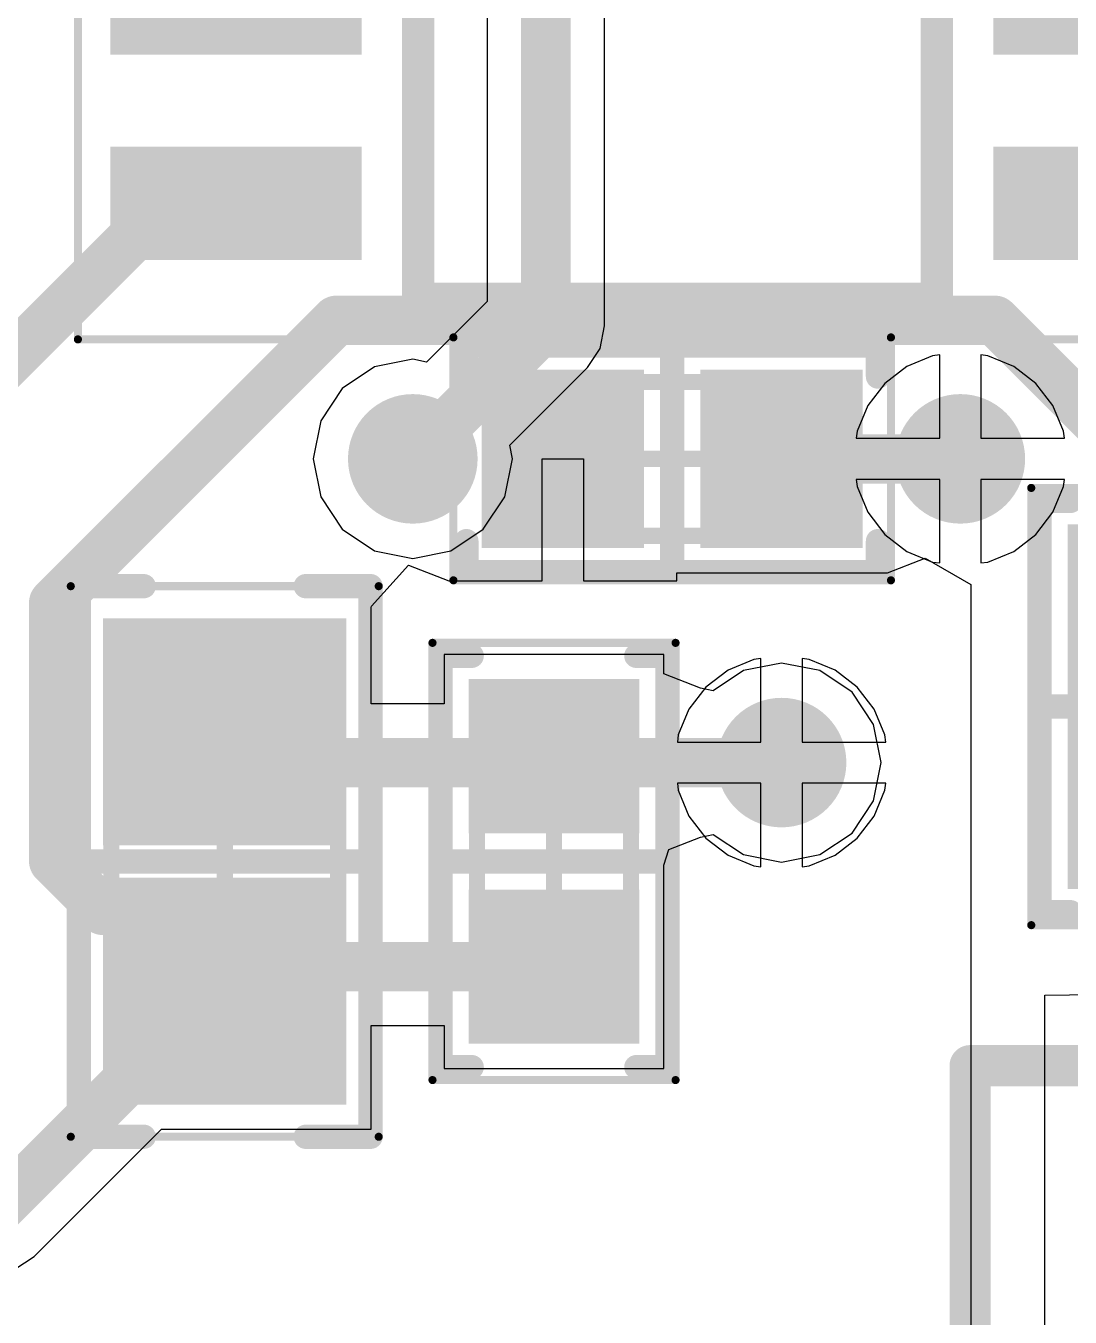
# Model space of a CAD drawing. Header units: millimetres. Extents: x 45 to 209, y 90 to 189.
# Drawn here: x 145.26 to 151.7, y 103.33 to 111.3 of the extents above; entities that cross this region are included whole.
import ezdxf

# ---------------------------------------------------------------- set-up
doc = ezdxf.new("R2010")
doc.units = ezdxf.units.MM
for name, color, linetype in [('BottomLayer', 5, 'Continuous'), ('Mechanical13', 56, 'Continuous'), ('Mechanical15', 56, 'Continuous'), ('MultiLayer', 9, 'Continuous'), ('TopLayer', 1, 'Continuous'), ('TopOverlay', 2, 'Continuous'), ('TopPaste', 8, 'Continuous'), ('TopSolder', 216, 'Continuous'), ('ViaHoleLayer', 16, 'Continuous')]:
    doc.layers.add(name, color=color, linetype=linetype)

# ---------------------------------------------------------------- blocks, each defined once
blk = doc.blocks.new('7EF2B92C_0FC9_4C85_B662_5CEC65BFCCC4_12')
at = {"layer": 'TopOverlay', "const_width": 0.254}
for points in [[(-3, 6), (8, 6)], [(8, 6), (8, -6)]]:
    blk.add_lwpolyline(points, dxfattribs=at)
at = {"layer": 'TopOverlay', "const_width": 0.127}
blk.add_lwpolyline([(7.9365, 6, 1), (8.0635, 6, 1)], format="xyb", close=True, dxfattribs=at)
blk.add_lwpolyline([(7.9365, 6, 1), (8.0635, 6, 1)], format="xyb", close=True, dxfattribs=at)
blk = doc.blocks.new('34355DA5_B1DA_47C2_A88A_ECF82120A4F7_14')
at = {"layer": 'Mechanical15', "const_width": 0.05}
for points in [[(-3.7, -4.65), (-3.7, 4.65)], [(-3.7, -4.65), (3.7, -4.65)]]:
    blk.add_lwpolyline(points, dxfattribs=at)
at = {"layer": 'Mechanical15', "const_width": 0.025}
blk.add_lwpolyline([(-3.7125, -4.65, 1), (-3.6875, -4.65, 1)], format="xyb", close=True, dxfattribs=at)
blk.add_lwpolyline([(-3.7125, -4.65, 1), (-3.6875, -4.65, 1)], format="xyb", close=True, dxfattribs=at)
at = {"layer": 'TopLayer'}
for points in [[(-2, -2.84), (-2, -2.24), (-3.45, -2.84), (-3.45, -2.24)], [(3.45, -2.84), (3.45, -2.24), (2, -2.84), (2, -2.24)], [(-2, -4.11), (-2, -3.51), (-3.45, -4.11), (-3.45, -3.51)], [(3.45, -4.11), (3.45, -3.51), (2, -4.11), (2, -3.51)]]:
    blk.add_solid(points, dxfattribs=at)
at = {"layer": 'TopOverlay', "const_width": 0.2}
for points in [[(-1.6, -4.4), (-1.6, 4.4)], [(1.6, -4.4), (1.6, 4.4)], [(-1.6, -4.4), (1.6, -4.4)]]:
    blk.add_lwpolyline(points, dxfattribs=at)
at = {"layer": 'TopOverlay', "const_width": 0.1}
for points in [[(-1.65, -4.4, 1), (-1.55, -4.4, 1)], [(-1.65, -4.4, 1), (-1.55, -4.4, 1)], [(1.55, -4.4, 1), (1.65, -4.4, 1)], [(1.55, -4.4, 1), (1.65, -4.4, 1)]]:
    blk.add_lwpolyline(points, format="xyb", close=True, dxfattribs=at)
at = {"layer": 'TopPaste'}
for points in [[(-2, -2.84), (-2, -2.24), (-3.45, -2.84), (-3.45, -2.24)], [(3.45, -2.84), (3.45, -2.24), (2, -2.84), (2, -2.24)], [(-2, -4.11), (-2, -3.51), (-3.45, -4.11), (-3.45, -3.51)], [(3.45, -4.11), (3.45, -3.51), (2, -4.11), (2, -3.51)]]:
    blk.add_solid(points, dxfattribs=at)
at = {"layer": 'TopSolder'}
for points in [[(-1.9492, -2.8908), (-1.9492, -2.1892), (-3.5008, -2.8908), (-3.5008, -2.1892)], [(3.5008, -2.8908), (3.5008, -2.1892), (1.9492, -2.8908), (1.9492, -2.1892)], [(-1.9492, -4.1608), (-1.9492, -3.4592), (-3.5008, -4.1608), (-3.5008, -3.4592)], [(3.5008, -4.1608), (3.5008, -3.4592), (1.9492, -4.1608), (1.9492, -3.4592)]]:
    blk.add_solid(points, dxfattribs=at)
blk = doc.blocks.new('RES_0603_1608_31')
at = {"layer": 'Mechanical13', "const_width": 0.1}
for points in [[(-0.875, -0.475), (-0.875, 0.475)], [(0.875, 0.475), (-0.875, 0.475)], [(0.875, -0.475), (0.875, 0.475)], [(0.875, -0.475), (-0.875, -0.475)]]:
    blk.add_lwpolyline(points, dxfattribs=at)
at = {"layer": 'Mechanical13', "const_width": 0.05}
for points in [[(-0.9, 0.475, 1), (-0.85, 0.475, 1)], [(-0.9, 0.475, 1), (-0.85, 0.475, 1)], [(0.85, 0.475, 1), (0.9, 0.475, 1)], [(0.85, 0.475, 1), (0.9, 0.475, 1)], [(-0.9, -0.475, 1), (-0.85, -0.475, 1)], [(-0.9, -0.475, 1), (-0.85, -0.475, 1)], [(0.85, -0.475, 1), (0.9, -0.475, 1)], [(0.85, -0.475, 1), (0.9, -0.475, 1)]]:
    blk.add_lwpolyline(points, format="xyb", close=True, dxfattribs=at)
at = {"layer": 'Mechanical15'}
for points, const_width in [([(-1.35, -0.75), (-1.35, 0.75)], 0.05), ([(1.35, 0.75), (-1.35, 0.75)], 0.05), ([(1.35, -0.75), (1.35, 0.75)], 0.05), ([(0, -0.475), (0, 0.475)], 0.1), ([(0.475, 0), (-0.475, 0)], 0.1), ([(1.35, -0.75), (-1.35, -0.75)], 0.05)]:
    blk.add_lwpolyline(points, dxfattribs=dict(at, const_width=const_width))
for points, const_width in [([(-1.3625, 0.75, 1), (-1.3375, 0.75, 1)], 0.025), ([(-1.3625, 0.75, 1), (-1.3375, 0.75, 1)], 0.025), ([(1.3375, 0.75, 1), (1.3625, 0.75, 1)], 0.025), ([(1.3375, 0.75, 1), (1.3625, 0.75, 1)], 0.025), ([(-0.025, 0.475, 1), (0.025, 0.475, 1)], 0.05), ([(-0.5, 0, 1), (-0.45, 0, 1)], 0.05), ([(0.45, 0, 1), (0.5, 0, 1)], 0.05), ([(-0.025, -0.475, 1), (0.025, -0.475, 1)], 0.05), ([(-1.3625, -0.75, 1), (-1.3375, -0.75, 1)], 0.025), ([(-1.3625, -0.75, 1), (-1.3375, -0.75, 1)], 0.025), ([(1.3375, -0.75, 1), (1.3625, -0.75, 1)], 0.025), ([(1.3375, -0.75, 1), (1.3625, -0.75, 1)], 0.025)]:
    blk.add_lwpolyline(points, format="xyb", close=True, dxfattribs=dict(at, const_width=const_width))
at = {"layer": 'TopLayer'}
for points in [[(-0.225, -0.475), (-0.225, 0.475), (-1.075, -0.475), (-1.075, 0.475)], [(1.075, -0.475), (1.075, 0.475), (0.225, -0.475), (0.225, 0.475)]]:
    blk.add_solid(points, dxfattribs=at)
at = {"layer": 'TopOverlay', "const_width": 0.15}
for points in [[(-1.27, 0.508), (-1.27, 0.7)], [(1.27, 0.7), (-1.27, 0.7)], [(0, -0.7), (0, 0.7)], [(1.27, 0.508), (1.27, 0.7)], [(-1.27, -0.7), (-1.27, -0.508)], [(1.27, -0.7), (1.27, -0.508)], [(1.27, -0.7), (-1.27, -0.7)]]:
    blk.add_lwpolyline(points, dxfattribs=at)
at = {"layer": 'TopOverlay', "const_width": 0.075}
for points in [[(-1.3075, 0.7, 1), (-1.2325, 0.7, 1)], [(-1.3075, 0.7, 1), (-1.2325, 0.7, 1)], [(-0.0375, 0.7, 1), (0.0375, 0.7, 1)], [(1.2325, 0.7, 1), (1.3075, 0.7, 1)], [(1.2325, 0.7, 1), (1.3075, 0.7, 1)], [(-1.3075, 0.508, 1), (-1.2325, 0.508, 1)], [(1.2325, 0.508, 1), (1.3075, 0.508, 1)], [(-1.3075, -0.508, 1), (-1.2325, -0.508, 1)], [(1.2325, -0.508, 1), (1.3075, -0.508, 1)], [(-1.3075, -0.7, 1), (-1.2325, -0.7, 1)], [(-1.3075, -0.7, 1), (-1.2325, -0.7, 1)], [(-0.0375, -0.7, 1), (0.0375, -0.7, 1)], [(1.2325, -0.7, 1), (1.3075, -0.7, 1)], [(1.2325, -0.7, 1), (1.3075, -0.7, 1)]]:
    blk.add_lwpolyline(points, format="xyb", close=True, dxfattribs=at)
at = {"layer": 'TopPaste'}
for points in [[(-0.225, -0.475), (-0.225, 0.475), (-1.075, -0.475), (-1.075, 0.475)], [(1.075, -0.475), (1.075, 0.475), (0.225, -0.475), (0.225, 0.475)]]:
    blk.add_solid(points, dxfattribs=at)
at = {"layer": 'TopSolder'}
for points in [[(-0.1742, -0.5258), (-0.1742, 0.5258), (-1.1258, -0.5258), (-1.1258, 0.5258)], [(1.1258, -0.5258), (1.1258, 0.5258), (0.1742, -0.5258), (0.1742, 0.5258)]]:
    blk.add_solid(points, dxfattribs=at)
blk = doc.blocks.new('RES_0603_1608_32')
at = {"layer": 'Mechanical13', "const_width": 0.1}
for points in [[(-0.875, 0.475), (-0.875, -0.475)], [(-0.875, 0.475), (0.875, 0.475)], [(0.875, 0.475), (0.875, -0.475)], [(-0.875, -0.475), (0.875, -0.475)]]:
    blk.add_lwpolyline(points, dxfattribs=at)
at = {"layer": 'Mechanical13', "const_width": 0.05}
for points in [[(-0.9, 0.475, 1), (-0.85, 0.475, 1)], [(-0.9, 0.475, 1), (-0.85, 0.475, 1)], [(0.85, 0.475, 1), (0.9, 0.475, 1)], [(0.85, 0.475, 1), (0.9, 0.475, 1)], [(-0.9, -0.475, 1), (-0.85, -0.475, 1)], [(-0.9, -0.475, 1), (-0.85, -0.475, 1)], [(0.85, -0.475, 1), (0.9, -0.475, 1)], [(0.85, -0.475, 1), (0.9, -0.475, 1)]]:
    blk.add_lwpolyline(points, format="xyb", close=True, dxfattribs=at)
at = {"layer": 'Mechanical15'}
for points, const_width in [([(-1.35, 0.75), (-1.35, -0.75)], 0.05), ([(-1.35, 0.75), (1.35, 0.75)], 0.05), ([(1.35, 0.75), (1.35, -0.75)], 0.05), ([(0, 0.475), (0, -0.475)], 0.1), ([(-0.475, 0), (0.475, 0)], 0.1), ([(-1.35, -0.75), (1.35, -0.75)], 0.05)]:
    blk.add_lwpolyline(points, dxfattribs=dict(at, const_width=const_width))
for points, const_width in [([(-1.3625, 0.75, 1), (-1.3375, 0.75, 1)], 0.025), ([(-1.3625, 0.75, 1), (-1.3375, 0.75, 1)], 0.025), ([(1.3375, 0.75, 1), (1.3625, 0.75, 1)], 0.025), ([(1.3375, 0.75, 1), (1.3625, 0.75, 1)], 0.025), ([(-0.025, 0.475, 1), (0.025, 0.475, 1)], 0.05), ([(-0.5, 0, 1), (-0.45, 0, 1)], 0.05), ([(0.45, 0, 1), (0.5, 0, 1)], 0.05), ([(-0.025, -0.475, 1), (0.025, -0.475, 1)], 0.05), ([(-1.3625, -0.75, 1), (-1.3375, -0.75, 1)], 0.025), ([(-1.3625, -0.75, 1), (-1.3375, -0.75, 1)], 0.025), ([(1.3375, -0.75, 1), (1.3625, -0.75, 1)], 0.025), ([(1.3375, -0.75, 1), (1.3625, -0.75, 1)], 0.025)]:
    blk.add_lwpolyline(points, format="xyb", close=True, dxfattribs=dict(at, const_width=const_width))
at = {"layer": 'TopLayer'}
for points in [[(-0.225, -0.475), (-0.225, 0.475), (-1.075, -0.475), (-1.075, 0.475)], [(1.075, -0.475), (1.075, 0.475), (0.225, -0.475), (0.225, 0.475)]]:
    blk.add_solid(points, dxfattribs=at)
at = {"layer": 'TopOverlay', "const_width": 0.15}
for points in [[(-1.27, 0.7), (-1.27, 0.508)], [(-1.27, 0.7), (1.27, 0.7)], [(0, 0.7), (0, -0.7)], [(1.27, 0.7), (1.27, 0.508)], [(-1.27, -0.508), (-1.27, -0.7)], [(1.27, -0.508), (1.27, -0.7)], [(-1.27, -0.7), (1.27, -0.7)]]:
    blk.add_lwpolyline(points, dxfattribs=at)
at = {"layer": 'TopOverlay', "const_width": 0.075}
for points in [[(-1.3075, 0.7, 1), (-1.2325, 0.7, 1)], [(-1.3075, 0.7, 1), (-1.2325, 0.7, 1)], [(-0.0375, 0.7, 1), (0.0375, 0.7, 1)], [(1.2325, 0.7, 1), (1.3075, 0.7, 1)], [(1.2325, 0.7, 1), (1.3075, 0.7, 1)], [(-1.3075, 0.508, 1), (-1.2325, 0.508, 1)], [(1.2325, 0.508, 1), (1.3075, 0.508, 1)], [(-1.3075, -0.508, 1), (-1.2325, -0.508, 1)], [(1.2325, -0.508, 1), (1.3075, -0.508, 1)], [(-1.3075, -0.7, 1), (-1.2325, -0.7, 1)], [(-1.3075, -0.7, 1), (-1.2325, -0.7, 1)], [(-0.0375, -0.7, 1), (0.0375, -0.7, 1)], [(1.2325, -0.7, 1), (1.3075, -0.7, 1)], [(1.2325, -0.7, 1), (1.3075, -0.7, 1)]]:
    blk.add_lwpolyline(points, format="xyb", close=True, dxfattribs=at)
at = {"layer": 'TopPaste'}
for points in [[(-0.225, -0.475), (-0.225, 0.475), (-1.075, -0.475), (-1.075, 0.475)], [(1.075, -0.475), (1.075, 0.475), (0.225, -0.475), (0.225, 0.475)]]:
    blk.add_solid(points, dxfattribs=at)
at = {"layer": 'TopSolder'}
for points in [[(-0.1742, -0.5258), (-0.1742, 0.5258), (-1.1258, -0.5258), (-1.1258, 0.5258)], [(1.1258, -0.5258), (1.1258, 0.5258), (0.1742, -0.5258), (0.1742, 0.5258)]]:
    blk.add_solid(points, dxfattribs=at)
blk = doc.blocks.new('CAP_0805_2012_89')
at = {"layer": 'Mechanical13', "const_width": 0.1}
for points in [[(-1.1, 0.7), (-1.1, -0.7)], [(-1.1, 0.7), (1.1, 0.7)], [(1.1, 0.7), (1.1, -0.7)], [(-1.1, -0.7), (1.1, -0.7)]]:
    blk.add_lwpolyline(points, dxfattribs=at)
at = {"layer": 'Mechanical13', "const_width": 0.05}
for points in [[(-1.125, 0.7, 1), (-1.075, 0.7, 1)], [(-1.125, 0.7, 1), (-1.075, 0.7, 1)], [(1.075, 0.7, 1), (1.125, 0.7, 1)], [(1.075, 0.7, 1), (1.125, 0.7, 1)], [(-1.125, -0.7, 1), (-1.075, -0.7, 1)], [(-1.125, -0.7, 1), (-1.075, -0.7, 1)], [(1.075, -0.7, 1), (1.125, -0.7, 1)], [(1.075, -0.7, 1), (1.125, -0.7, 1)]]:
    blk.add_lwpolyline(points, format="xyb", close=True, dxfattribs=at)
at = {"layer": 'Mechanical15'}
for points, const_width in [([(-1.7, 0.95), (-1.7, -0.95)], 0.05), ([(-1.7, 0.95), (1.7, 0.95)], 0.05), ([(1.7, 0.95), (1.7, -0.95)], 0.05), ([(0, 0.5), (0, -0.5)], 0.1), ([(-0.5, 0), (0.5, 0)], 0.1), ([(-1.7, -0.95), (1.7, -0.95)], 0.05)]:
    blk.add_lwpolyline(points, dxfattribs=dict(at, const_width=const_width))
for points, const_width in [([(-1.7125, 0.95, 1), (-1.6875, 0.95, 1)], 0.025), ([(-1.7125, 0.95, 1), (-1.6875, 0.95, 1)], 0.025), ([(1.6875, 0.95, 1), (1.7125, 0.95, 1)], 0.025), ([(1.6875, 0.95, 1), (1.7125, 0.95, 1)], 0.025), ([(-0.025, 0.5, 1), (0.025, 0.5, 1)], 0.05), ([(-0.525, 0, 1), (-0.475, 0, 1)], 0.05), ([(0.475, 0, 1), (0.525, 0, 1)], 0.05), ([(-0.025, -0.5, 1), (0.025, -0.5, 1)], 0.05), ([(-1.7125, -0.95, 1), (-1.6875, -0.95, 1)], 0.025), ([(-1.7125, -0.95, 1), (-1.6875, -0.95, 1)], 0.025), ([(1.6875, -0.95, 1), (1.7125, -0.95, 1)], 0.025), ([(1.6875, -0.95, 1), (1.7125, -0.95, 1)], 0.025)]:
    blk.add_lwpolyline(points, format="xyb", close=True, dxfattribs=dict(at, const_width=const_width))
at = {"layer": 'TopLayer'}
for points in [[(-0.15, -0.7), (-0.15, 0.7), (-1.45, -0.7), (-1.45, 0.7)], [(1.45, -0.7), (1.45, 0.7), (0.15, -0.7), (0.15, 0.7)]]:
    blk.add_solid(points, dxfattribs=at)
at = {"layer": 'TopOverlay', "const_width": 0.15}
for points in [[(-1.7, 0.9), (1.7, 0.9)], [(-1.7, 0.9), (-1.7, 0.5)], [(0, 0.9), (0, -0.9)], [(1.7, 0.9), (1.7, 0.5)], [(-1.7, -0.5), (-1.7, -0.9)], [(1.7, -0.5), (1.7, -0.9)], [(-1.7, -0.9), (1.7, -0.9)]]:
    blk.add_lwpolyline(points, dxfattribs=at)
at = {"layer": 'TopOverlay', "const_width": 0.075}
for points in [[(-1.7375, 0.9, 1), (-1.6625, 0.9, 1)], [(-1.7375, 0.9, 1), (-1.6625, 0.9, 1)], [(-0.0375, 0.9, 1), (0.0375, 0.9, 1)], [(1.6625, 0.9, 1), (1.7375, 0.9, 1)], [(1.6625, 0.9, 1), (1.7375, 0.9, 1)], [(-1.7375, 0.5, 1), (-1.6625, 0.5, 1)], [(1.6625, 0.5, 1), (1.7375, 0.5, 1)], [(-1.7375, -0.5, 1), (-1.6625, -0.5, 1)], [(1.6625, -0.5, 1), (1.7375, -0.5, 1)], [(-1.7375, -0.9, 1), (-1.6625, -0.9, 1)], [(-1.7375, -0.9, 1), (-1.6625, -0.9, 1)], [(-0.0375, -0.9, 1), (0.0375, -0.9, 1)], [(1.6625, -0.9, 1), (1.7375, -0.9, 1)], [(1.6625, -0.9, 1), (1.7375, -0.9, 1)]]:
    blk.add_lwpolyline(points, format="xyb", close=True, dxfattribs=at)
at = {"layer": 'TopPaste'}
for points in [[(-0.15, -0.7), (-0.15, 0.7), (-1.45, -0.7), (-1.45, 0.7)], [(1.45, -0.7), (1.45, 0.7), (0.15, -0.7), (0.15, 0.7)]]:
    blk.add_solid(points, dxfattribs=at)
at = {"layer": 'TopSolder'}
for points in [[(-0.0992, -0.7508), (-0.0992, 0.7508), (-1.5008, -0.7508), (-1.5008, 0.7508)], [(1.5008, -0.7508), (1.5008, 0.7508), (0.0992, -0.7508), (0.0992, 0.7508)]]:
    blk.add_solid(points, dxfattribs=at)
blk = doc.blocks.new('CAP_0603_1608_104')
at = {"layer": 'Mechanical13', "const_width": 0.1}
for points in [[(-0.875, 0.475), (-0.875, -0.475)], [(0.875, 0.475), (-0.875, 0.475)], [(0.875, 0.475), (0.875, -0.475)], [(0.875, -0.475), (-0.875, -0.475)]]:
    blk.add_lwpolyline(points, dxfattribs=at)
at = {"layer": 'Mechanical13', "const_width": 0.05}
for points in [[(-0.9, 0.475, 1), (-0.85, 0.475, 1)], [(-0.9, 0.475, 1), (-0.85, 0.475, 1)], [(0.85, 0.475, 1), (0.9, 0.475, 1)], [(0.85, 0.475, 1), (0.9, 0.475, 1)], [(-0.9, -0.475, 1), (-0.85, -0.475, 1)], [(-0.9, -0.475, 1), (-0.85, -0.475, 1)], [(0.85, -0.475, 1), (0.9, -0.475, 1)], [(0.85, -0.475, 1), (0.9, -0.475, 1)]]:
    blk.add_lwpolyline(points, format="xyb", close=True, dxfattribs=at)
at = {"layer": 'Mechanical15'}
for points, const_width in [([(-1.35, 0.75), (-1.35, -0.75)], 0.05), ([(1.35, 0.75), (-1.35, 0.75)], 0.05), ([(1.35, 0.75), (1.35, -0.75)], 0.05), ([(0, 0.475), (0, -0.475)], 0.1), ([(0.475, 0), (-0.475, 0)], 0.1), ([(1.35, -0.75), (-1.35, -0.75)], 0.05)]:
    blk.add_lwpolyline(points, dxfattribs=dict(at, const_width=const_width))
for points, const_width in [([(-1.3625, 0.75, 1), (-1.3375, 0.75, 1)], 0.025), ([(-1.3625, 0.75, 1), (-1.3375, 0.75, 1)], 0.025), ([(1.3375, 0.75, 1), (1.3625, 0.75, 1)], 0.025), ([(1.3375, 0.75, 1), (1.3625, 0.75, 1)], 0.025), ([(-0.025, 0.475, 1), (0.025, 0.475, 1)], 0.05), ([(-0.5, 0, 1), (-0.45, 0, 1)], 0.05), ([(0.45, 0, 1), (0.5, 0, 1)], 0.05), ([(-0.025, -0.475, 1), (0.025, -0.475, 1)], 0.05), ([(-1.3625, -0.75, 1), (-1.3375, -0.75, 1)], 0.025), ([(-1.3625, -0.75, 1), (-1.3375, -0.75, 1)], 0.025), ([(1.3375, -0.75, 1), (1.3625, -0.75, 1)], 0.025), ([(1.3375, -0.75, 1), (1.3625, -0.75, 1)], 0.025)]:
    blk.add_lwpolyline(points, format="xyb", close=True, dxfattribs=dict(at, const_width=const_width))
at = {"layer": 'TopLayer'}
for points in [[(-0.225, -0.5), (-0.225, 0.5), (-1.125, -0.5), (-1.125, 0.5)], [(1.125, -0.5), (1.125, 0.5), (0.225, -0.5), (0.225, 0.5)]]:
    blk.add_solid(points, dxfattribs=at)
at = {"layer": 'TopOverlay', "const_width": 0.15}
for points in [[(1.27, 0.7), (-1.27, 0.7)], [(-1.27, 0.7), (-1.27, 0.508)], [(0, 0.7), (0, -0.7)], [(1.27, 0.7), (1.27, 0.508)], [(-1.27, -0.508), (-1.27, -0.7)], [(1.27, -0.508), (1.27, -0.7)], [(1.27, -0.7), (-1.27, -0.7)]]:
    blk.add_lwpolyline(points, dxfattribs=at)
at = {"layer": 'TopOverlay', "const_width": 0.075}
for points in [[(-1.3075, 0.7, 1), (-1.2325, 0.7, 1)], [(-1.3075, 0.7, 1), (-1.2325, 0.7, 1)], [(-0.0375, 0.7, 1), (0.0375, 0.7, 1)], [(1.2325, 0.7, 1), (1.3075, 0.7, 1)], [(1.2325, 0.7, 1), (1.3075, 0.7, 1)], [(-1.3075, 0.508, 1), (-1.2325, 0.508, 1)], [(1.2325, 0.508, 1), (1.3075, 0.508, 1)], [(-1.3075, -0.508, 1), (-1.2325, -0.508, 1)], [(1.2325, -0.508, 1), (1.3075, -0.508, 1)], [(-1.3075, -0.7, 1), (-1.2325, -0.7, 1)], [(-1.3075, -0.7, 1), (-1.2325, -0.7, 1)], [(-0.0375, -0.7, 1), (0.0375, -0.7, 1)], [(1.2325, -0.7, 1), (1.3075, -0.7, 1)], [(1.2325, -0.7, 1), (1.3075, -0.7, 1)]]:
    blk.add_lwpolyline(points, format="xyb", close=True, dxfattribs=at)
at = {"layer": 'TopPaste'}
for points in [[(-0.225, -0.5), (-0.225, 0.5), (-1.125, -0.5), (-1.125, 0.5)], [(1.125, -0.5), (1.125, 0.5), (0.225, -0.5), (0.225, 0.5)]]:
    blk.add_solid(points, dxfattribs=at)
at = {"layer": 'TopSolder'}
for points in [[(-0.1742, -0.5508), (-0.1742, 0.5508), (-1.1758, -0.5508), (-1.1758, 0.5508)], [(1.1758, -0.5508), (1.1758, 0.5508), (0.1742, -0.5508), (0.1742, 0.5508)]]:
    blk.add_solid(points, dxfattribs=at)

msp = doc.modelspace()

# ---------------------------------------------------------------- linework, layer by layer
at = {"layer": 'BottomLayer'}
for p, q in [((148.1065, 113.5317), (148.1065, 109.5982)), ((148.8317, 109.448), (148.8317, 113.5317)), ((148.1065, 109.5982), (147.7335, 109.2251)), ((148.8041, 109.3093), (148.8317, 109.448)), ((148.8317, 109.448), (148.8317, 109.448)), ((148.7255, 109.1916), (148.8041, 109.3093)), ((150.8561, 109.2643), (150.697, 109.1984)), ((150.8998, 109.27), (150.8561, 109.2643)), ((150.8998, 108.7541), (150.8998, 109.27)), ((151.1976, 109.2643), (151.1538, 109.27)), ((151.1538, 109.27), (151.1538, 108.7541)), ((151.3567, 109.1984), (151.1976, 109.2643)), ((147.4128, 109.1953), (147.2133, 109.062)), ((147.6482, 109.2421), (147.4128, 109.1953)), ((147.7335, 109.2251), (147.6482, 109.2421)), ((148.2462, 108.7124), (148.7255, 109.1916)), ((148.7255, 109.1916), (148.7255, 109.1916)), ((150.697, 109.1984), (150.5604, 109.0935)), ((151.4933, 109.0935), (151.3567, 109.1984)), ((150.5604, 109.0935), (150.4556, 108.9569)), ((151.5981, 108.9569), (151.4933, 109.0935)), ((147.2133, 109.062), (147.08, 108.8625)), ((150.4556, 108.9569), (150.3897, 108.7978)), ((151.664, 108.7978), (151.5981, 108.9569)), ((147.08, 108.8625), (147.0332, 108.6271)), ((150.3897, 108.7978), (150.3839, 108.7541)), ((151.6698, 108.7541), (151.664, 108.7978)), ((148.2632, 108.6271), (148.2462, 108.7124)), ((150.3839, 108.7541), (150.8998, 108.7541)), ((151.1538, 108.7541), (151.6698, 108.7541)), ((147.0332, 108.6271), (147.08, 108.3917)), ((148.2164, 108.3917), (148.2632, 108.6271)), ((150.8998, 108.5001), (150.3839, 108.5001)), ((150.3839, 108.5001), (150.3897, 108.4564)), ((150.3897, 108.4564), (150.4556, 108.2973)), ((150.8998, 107.9842), (150.8998, 108.5001)), ((151.6698, 108.5001), (151.1538, 108.5001)), ((151.1538, 108.5001), (151.1538, 107.9842)), ((151.5981, 108.2973), (151.664, 108.4564)), ((151.664, 108.4564), (151.6698, 108.5001)), ((147.08, 108.3917), (147.2133, 108.1922)), ((148.0831, 108.1922), (148.2164, 108.3917)), ((150.4556, 108.2973), (150.5604, 108.1607)), ((151.4933, 108.1607), (151.5981, 108.2973)), ((147.2133, 108.1922), (147.4128, 108.0589)), ((147.8835, 108.0589), (148.0831, 108.1922)), ((150.5604, 108.1607), (150.697, 108.0558)), ((151.3567, 108.0558), (151.4933, 108.1607)), ((147.4128, 108.0589), (147.6482, 108.0121)), ((147.6482, 108.0121), (147.8835, 108.0589)), ((150.697, 108.0558), (150.8561, 107.9899)), ((151.1976, 107.9899), (151.3567, 108.0558)), ((150.8561, 107.9899), (150.8998, 107.9842)), ((151.1538, 107.9842), (151.1976, 107.9899)), ((149.7531, 107.3886), (149.594, 107.3227)), ((149.7968, 107.3944), (149.7531, 107.3886)), ((149.7968, 106.8785), (149.7968, 107.3944)), ((150.0946, 107.3886), (150.0508, 107.3944)), ((150.0508, 107.3944), (150.0508, 106.8785)), ((150.2537, 107.3227), (150.0946, 107.3886)), ((149.594, 107.3227), (149.4574, 107.2179)), ((150.3903, 107.2179), (150.2537, 107.3227)), ((149.4574, 107.2179), (149.3526, 107.0813)), ((150.4951, 107.0813), (150.3903, 107.2179)), ((149.3526, 107.0813), (149.2867, 106.9222)), ((150.561, 106.9222), (150.4951, 107.0813)), ((149.2867, 106.9222), (149.2809, 106.8785)), ((149.2809, 106.8785), (149.7968, 106.8785)), ((150.0508, 106.8785), (150.5668, 106.8785)), ((150.5668, 106.8785), (150.561, 106.9222)), ((149.7968, 106.6245), (149.2809, 106.6245)), ((149.2809, 106.6245), (149.2867, 106.5807)), ((149.7968, 106.1085), (149.7968, 106.6245)), ((150.5668, 106.6245), (150.0508, 106.6245)), ((150.0508, 106.6245), (150.0508, 106.1085)), ((150.561, 106.5807), (150.5668, 106.6245)), ((149.2867, 106.5807), (149.3526, 106.4216)), ((150.4951, 106.4216), (150.561, 106.5807)), ((149.3526, 106.4216), (149.4574, 106.285)), ((150.3903, 106.285), (150.4951, 106.4216)), ((149.4574, 106.285), (149.594, 106.1802)), ((150.2537, 106.1802), (150.3903, 106.285)), ((149.594, 106.1802), (149.7531, 106.1143)), ((150.0946, 106.1143), (150.2537, 106.1802)), ((149.7531, 106.1143), (149.7968, 106.1085)), ((150.0508, 106.1085), (150.0946, 106.1143))]:
    msp.add_line(p, q, dxfattribs=at)
at = {"layer": 'BottomLayer', "const_width": 0.3048}
for points in [[(148.4691, 109.448), (148.4691, 114.0149)], [(147.6482, 108.6271), (148.4691, 109.448)]]:
    msp.add_lwpolyline(points, dxfattribs=at)
at = {"layer": 'BottomLayer'}
for points, const_width in [([(148.3929, 109.448, 1), (148.5453, 109.448, 1)], 0.1524), ([(148.3929, 109.448, 1), (148.5453, 109.448, 1)], 0.1524), ([(147.4482, 108.6271, 1), (147.8482, 108.6271, 1)], 0.4), ([(150.8268, 108.6271, 1), (151.2268, 108.6271, 1)], 0.4), ([(147.572, 108.6271, 1), (147.7244, 108.6271, 1)], 0.1524), ([(149.7238, 106.7515, 1), (150.1238, 106.7515, 1)], 0.4)]:
    msp.add_lwpolyline(points, format="xyb", close=True, dxfattribs=dict(at, const_width=const_width))
at = {"layer": 'MultiLayer', "const_width": 0.4}
for points in [[(147.4482, 108.6271, 1), (147.8482, 108.6271, 1)], [(150.8268, 108.6271, 1), (151.2268, 108.6271, 1)], [(149.7238, 106.7515, 1), (150.1238, 106.7515, 1)]]:
    msp.add_lwpolyline(points, format="xyb", close=True, dxfattribs=at)
at = {"layer": 'TopLayer'}
for p, q in [((148.4468, 107.8731), (148.4468, 108.6271)), ((148.4468, 108.6271), (148.7008, 108.6271)), ((148.7008, 108.6271), (148.7008, 107.8731)), ((150.577, 107.9239), (150.81, 108.0133)), ((150.81, 108.0133), (151.0921, 107.8522)), ((147.3939, 107.718), (147.6225, 107.9708)), ((147.6225, 107.9708), (147.8698, 107.8731)), ((149.2778, 107.8731), (149.2778, 107.9239)), ((149.2778, 107.9239), (150.577, 107.9239)), ((150.577, 107.9239), (150.577, 107.9239)), ((147.8698, 107.8731), (147.8698, 107.8731)), ((147.8698, 107.8731), (147.8698, 107.8731)), ((147.8698, 107.8731), (148.4468, 107.8731)), ((148.7008, 107.8731), (149.2778, 107.8731)), ((151.0921, 107.8522), (151.0921, 102.5593)), ((147.3909, 107.7083), (147.3939, 107.718)), ((147.3909, 107.114), (147.3909, 107.7083)), ((149.1979, 107.4191), (147.8415, 107.4191)), ((147.8415, 107.4191), (147.8415, 107.114)), ((149.1979, 107.2994), (149.1979, 107.4191)), ((149.9238, 107.3665), (149.6885, 107.3197)), ((150.1592, 107.3197), (149.9238, 107.3665)), ((149.424, 107.2116), (149.1979, 107.2994)), ((149.6885, 107.3197), (149.5027, 107.1955)), ((150.3587, 107.1864), (150.1592, 107.3197)), ((149.5027, 107.1955), (149.424, 107.2116)), ((150.492, 106.9868), (150.3587, 107.1864)), ((147.8415, 107.114), (147.3909, 107.114)), ((150.5388, 106.7515), (150.492, 106.9868)), ((150.492, 106.5161), (150.5388, 106.7515)), ((150.3587, 106.3166), (150.492, 106.5161)), ((149.424, 106.2914), (149.5027, 106.3074)), ((149.5027, 106.3074), (149.6885, 106.1833)), ((150.1592, 106.1833), (150.3587, 106.3166)), ((149.228, 106.2152), (149.424, 106.2914)), ((149.1979, 106.1191), (149.228, 106.2152)), ((149.6885, 106.1833), (149.9238, 106.1365)), ((149.9238, 106.1365), (150.1592, 106.1833)), ((149.1979, 104.8627), (149.1979, 106.1191)), ((149.1979, 106.1191), (149.1979, 106.1191)), ((151.5493, 105.3149), (151.8521, 105.3196)), ((151.5493, 103.248), (151.5493, 105.3149)), ((147.3909, 104.4877), (147.3909, 105.1283)), ((147.3909, 105.1283), (147.8415, 105.1283)), ((147.8415, 105.1283), (147.8415, 104.8627)), ((147.8415, 104.8627), (149.1979, 104.8627)), ((145.3107, 103.7011), (146.0973, 104.4877)), ((146.0973, 104.4877), (147.3909, 104.4877)), ((145.193, 103.6225), (145.3107, 103.7011))]:
    msp.add_line(p, q, dxfattribs=at)
at = {"layer": 'TopLayer', "const_width": 0.3048}
for points in [[(144.6011, 108.6743), (146.1317, 110.2049)], [(146.1317, 110.2049), (146.5567, 110.2049)], [(145.4321, 107.7382), (147.1766, 109.4827)], [(147.1766, 109.4827), (151.2398, 109.4827)], [(151.2398, 109.4827), (151.8921, 108.8304)], [(149.9238, 108.6271), (151.0268, 108.6271)], [(145.4321, 106.1436), (145.4321, 107.7382)], [(146.4877, 106.9409), (146.6771, 106.7515)], [(146.6771, 106.7515), (149.9238, 106.7515)], [(145.4321, 106.1436), (145.7372, 105.8385)], [(145.7372, 105.8385), (145.9901, 105.8385)], [(145.9901, 105.8385), (146.4877, 105.3409)], [(146.4877, 105.3409), (146.6377, 105.4909)], [(146.6377, 105.4909), (148.5197, 105.4909)], [(145.0543, 103.9575), (146.4377, 105.3409)], [(146.4377, 105.3409), (146.4877, 105.3409)]]:
    msp.add_lwpolyline(points, dxfattribs=at)
at = {"layer": 'TopLayer'}
for points, const_width in [([(146.0555, 110.2049, 1), (146.2079, 110.2049, 1)], 0.1524), ([(146.0555, 110.2049, 1), (146.2079, 110.2049, 1)], 0.1524), ([(146.4805, 110.2049, 1), (146.6329, 110.2049, 1)], 0.1524), ([(147.1004, 109.4827, 1), (147.2528, 109.4827, 1)], 0.1524), ([(147.1004, 109.4827, 1), (147.2528, 109.4827, 1)], 0.1524), ([(151.1636, 109.4827, 1), (151.316, 109.4827, 1)], 0.1524), ([(151.1636, 109.4827, 1), (151.316, 109.4827, 1)], 0.1524), ([(147.4482, 108.6271, 1), (147.8482, 108.6271, 1)], 0.4), ([(150.8268, 108.6271, 1), (151.2268, 108.6271, 1)], 0.4), ([(149.8476, 108.6271, 1), (150, 108.6271, 1)], 0.1524), ([(150.9506, 108.6271, 1), (151.103, 108.6271, 1)], 0.1524), ([(145.3559, 107.7382, 1), (145.5083, 107.7382, 1)], 0.1524), ([(145.3559, 107.7382, 1), (145.5083, 107.7382, 1)], 0.1524), ([(149.7238, 106.7515, 1), (150.1238, 106.7515, 1)], 0.4), ([(146.4115, 106.9409, 1), (146.5639, 106.9409, 1)], 0.1524), ([(146.6009, 106.7515, 1), (146.7533, 106.7515, 1)], 0.1524), ([(146.6009, 106.7515, 1), (146.7533, 106.7515, 1)], 0.1524), ([(149.8476, 106.7515, 1), (150, 106.7515, 1)], 0.1524), ([(145.3559, 106.1436, 1), (145.5083, 106.1436, 1)], 0.1524), ([(145.3559, 106.1436, 1), (145.5083, 106.1436, 1)], 0.1524), ([(145.661, 105.8385, 1), (145.8134, 105.8385, 1)], 0.1524), ([(145.661, 105.8385, 1), (145.8134, 105.8385, 1)], 0.1524), ([(145.9139, 105.8385, 1), (146.0663, 105.8385, 1)], 0.1524), ([(145.9139, 105.8385, 1), (146.0663, 105.8385, 1)], 0.1524), ([(146.5615, 105.4909, 1), (146.7139, 105.4909, 1)], 0.1524), ([(146.5615, 105.4909, 1), (146.7139, 105.4909, 1)], 0.1524), ([(148.4435, 105.4909, 1), (148.5959, 105.4909, 1)], 0.1524), ([(146.3615, 105.3409, 1), (146.5139, 105.3409, 1)], 0.1524), ([(146.3615, 105.3409, 1), (146.5139, 105.3409, 1)], 0.1524), ([(146.4115, 105.3409, 1), (146.5639, 105.3409, 1)], 0.1524), ([(146.4115, 105.3409, 1), (146.5639, 105.3409, 1)], 0.1524), ([(146.4115, 105.3409, 1), (146.5639, 105.3409, 1)], 0.1524)]:
    msp.add_lwpolyline(points, format="xyb", close=True, dxfattribs=dict(at, const_width=const_width))
at = {"layer": 'ViaHoleLayer', "const_width": 0.2}
for points in [[(147.5482, 108.6271, 1), (147.7482, 108.6271, 1)], [(150.9268, 108.6271, 1), (151.1268, 108.6271, 1)], [(149.8238, 106.7515, 1), (150.0238, 106.7515, 1)]]:
    msp.add_lwpolyline(points, format="xyb", close=True, dxfattribs=at)

# ---------------------------------------------------------------- block references
msp.add_blockref('34355DA5_B1DA_47C2_A88A_ECF82120A4F7_14', (149.2817, 114.0149))
for name, p, rotation in [('CAP_0603_1608_104', (149.2488, 108.6271), 180), ('RES_0603_1608_32', (152.2147, 107.0976), 90), ('CAP_0805_2012_89', (146.4877, 106.1409), 90), ('RES_0603_1608_31', (148.5197, 106.1409), 270), ('7EF2B92C_0FC9_4C85_B662_5CEC65BFCCC4_12', (157.0874, 96.88), 90)]:
    msp.add_blockref(name, p, dxfattribs=dict(rotation=rotation))

doc.saveas('drawing.dxf')
